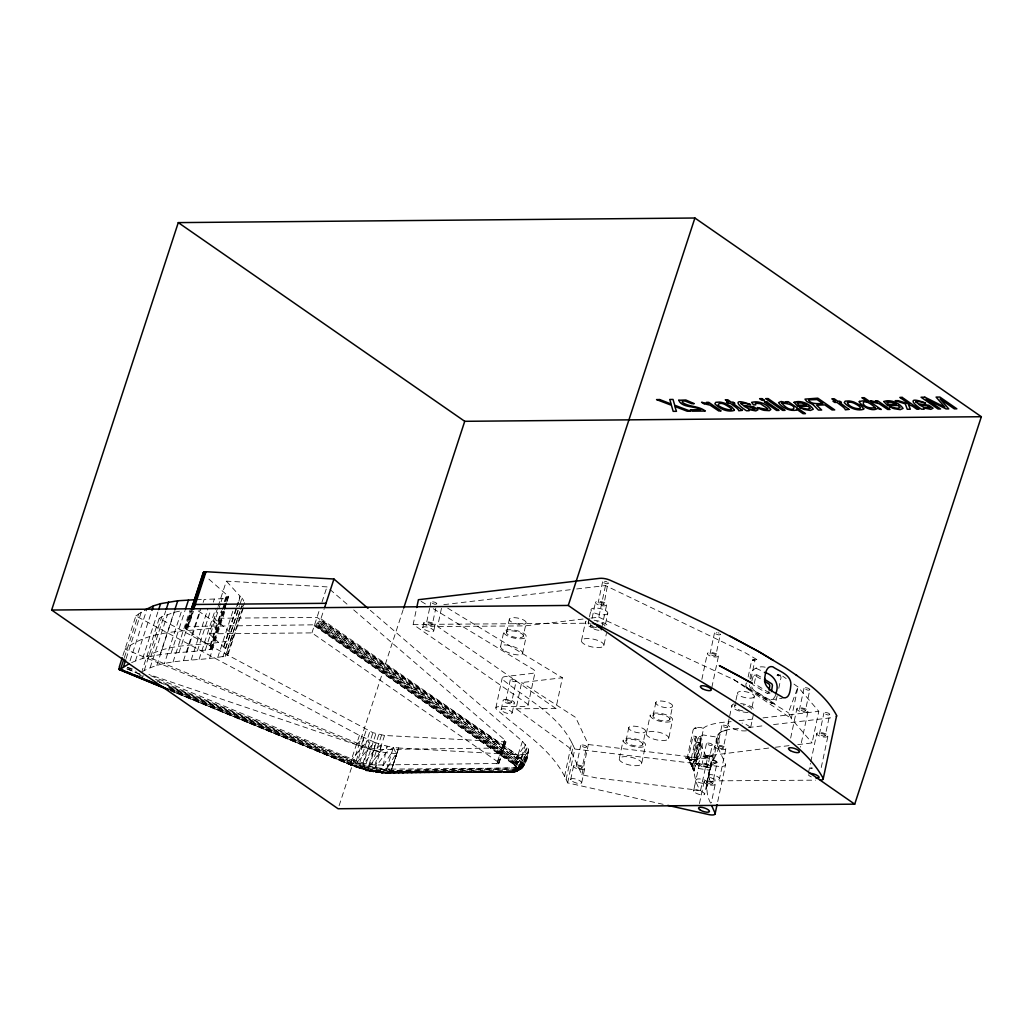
<?xml version="1.0" encoding="UTF-8"?>
<svg xmlns="http://www.w3.org/2000/svg" width="1033" height="1033" viewBox="0 0 1033 1033"><rect width="100%" height="100%" fill="white"/><g stroke="black" fill="none" stroke-linecap="round" stroke-linejoin="round"><path stroke-width="0.75" stroke-dasharray="5 3.75" d="M700.361 740.958L699.948 742.74M774.53 703.396L771.289 703.176L746.846 687.591L748.512 688.985M576.672 588.965L605.493 585.569L745.826 653.088L756.866 659.571L752.566 660.242L753.147 659.932L754.658 660.01L752.812 660.087L751.43 661.636L747.221 681.302M778.508 674.588C778.662 676.964 777.255 674.278 778.624 674.575C780.018 676.525 778.972 675.065 778.12 674.769C776.041 675.246 780.806 674.781 777.617 674.923C775.073 674.911 780.896 676.421 778.624 674.575C779.256 676.46 777.965 674.446 777.32 674.769M131.63 662.618C156.654 651.268 185.01 653.721 211.455 649.137L211.842 648.078L210.409 646.309L185.695 628.8L185.32 627.509L190.588 611.394M141.728 671.954C167.63 656.975 199.227 662.385 227.144 655.503L228.306 652.352L227.325 650.338L209.157 633.81L217.627 607.895M185.32 627.509L188.122 626.45L315.827 624.797L511.761 761.747C519.405 764.433 517.985 773.756 509.463 771.896L387.233 773.175L375.457 772.103L351.414 764.898L170.187 690.483M169.851 690.47L350.962 765.091L366.792 770.308L381.965 772.968L509.463 771.896C523.77 774.673 526.468 759.32 528.534 749.196L522.466 741.307L369.22 609.393M224.51 609.832L228.267 596.17L206.264 576.814M700.167 739.111L700.193 738.014L700.09 740.777M432.272 624.797L431.51 623.816A3.022 1.033 12 0 0 427.882 622.925A3.022 1.033 12 0 0 426.461 623.842L430.102 625.288A3.022 1.033 12 0 0 432.259 624.836L435.784 608.243M511.658 702.272L510.806 701.226A3.022 1.033 12 0 0 507.268 700.4A3.022 1.033 12 0 0 505.847 701.304L509.489 702.75A3.022 1.033 12 0 0 511.645 702.298L516.126 681.199L515.273 680.153A3.022 1.033 12 0 0 511.735 679.327A3.022 1.033 12 0 0 510.328 680.23L513.956 681.677A3.022 1.033 12 0 0 516.113 681.225L516.126 681.199M582.096 767.932L581.243 766.886A3.009 1.033 12 0 0 577.705 766.06A3.009 1.033 12 0 0 576.285 766.964L579.926 768.41A3.009 1.033 12 0 0 582.083 767.958L586.563 746.846L585.814 745.865A3.009 1.033 12 0 0 582.173 744.987A3.009 1.033 12 0 0 580.766 745.891L584.394 747.337A3.009 1.033 12 0 0 586.55 746.885L586.563 746.846M603.982 604.305L603.13 603.259A3.022 1.033 12 0 0 599.592 602.433A3.022 1.033 12 0 0 598.172 603.337L601.813 604.783A3.022 1.033 12 0 0 603.969 604.331L608.037 582.457M707.825 766.021L706.972 764.975A3.022 1.033 12 0 0 703.434 764.149A3.022 1.033 12 0 0 702.014 765.053L705.655 766.499A3.022 1.033 12 0 0 707.812 766.047L712.292 744.935L711.53 743.954A3.022 1.033 12 0 0 707.902 743.076A3.022 1.033 12 0 0 706.495 743.98L710.123 745.426A3.022 1.033 12 0 0 712.279 744.974L712.292 744.935M715.856 655.413L715.004 654.367A3.022 1.033 12 0 0 711.466 653.54A3.022 1.033 12 0 0 710.058 654.457L713.687 655.903A3.022 1.033 12 0 0 715.843 655.451L720.337 634.081M712.628 783.621L711.776 782.575A3.009 1.033 12 0 0 708.238 781.749A3.009 1.033 12 0 0 706.83 782.652L710.459 784.099A3.009 1.033 12 0 0 712.615 783.647L717.109 762.535L716.347 761.553A3.009 1.033 12 0 0 712.705 760.675A3.009 1.033 12 0 0 711.298 761.579L714.939 763.025A3.009 1.033 12 0 0 717.083 762.574L717.109 762.535M723.255 748.112L722.493 747.13A3.009 1.033 12 0 0 718.865 746.252A3.009 1.033 12 0 0 717.444 747.156L721.086 748.602A3.009 1.033 12 0 0 723.242 748.15L727.723 727.038L726.87 725.992A3.009 1.033 12 0 0 723.332 725.166A3.009 1.033 12 0 0 721.912 726.083L725.553 727.529A3.009 1.033 12 0 0 727.71 727.077L727.723 727.038M805.391 710.717L804.63 709.723A3.009 1.033 12 0 0 800.988 708.845A3.009 1.033 12 0 0 799.581 709.748L803.222 711.195A3.009 1.033 12 0 0 805.378 710.743L809.859 689.644L809.007 688.598A3.009 1.033 12 0 0 805.469 687.771A3.009 1.033 12 0 0 804.048 688.675L807.69 690.121A3.009 1.033 12 0 0 809.846 689.67L809.859 689.644M825.29 735.509L824.437 734.463A3.022 1.033 12 0 0 820.899 733.637A3.022 1.033 12 0 0 819.492 734.54L823.12 735.987A3.022 1.033 12 0 0 825.277 735.535L829.77 714.436L829.008 713.441A3.022 1.033 12 0 0 825.367 712.563A3.022 1.033 12 0 0 823.96 713.467L827.601 714.913A3.022 1.033 12 0 0 829.744 714.462L829.77 714.436M689.734 759.681C684.388 756.169 695.222 762.599 686.648 758.364C687.965 756.221 694.641 767.015 697.559 756.905M694.473 769.585L694.06 770.915L700.051 743.244M710.601 803.106C699.741 782.911 716.398 762.225 716.153 741.384C715.611 727.878 733.353 729.337 741.939 728.304M198.22 610.865L217.589 624.332L219.022 626.114L218.634 627.16C187.335 632.558 151.502 628.219 125.006 649.163L356.437 744.522L374.23 750.423L374.889 742.391L359.419 735.419L135.865 615.939L122.695 656.213M516.074 708.793L555.883 708.509L562.404 677.751L521.639 682.555L516.074 708.793L569.26 747.634L581.941 774.724L595.912 777.862L700.568 790.477C693.75 782.188 695.661 771.535 690.444 762.793L693.195 768.823M689.605 759.307C685.744 757.163 690.134 761.295 696.048 760.443L694.396 760.017L695.028 761.695C681.845 755.627 692.949 760.068 693.363 768.862L689.385 760.495M693.595 770.114L692.846 768.759L693.956 771.044L687.423 756.969L693.091 730.047C693.35 727.103 704.674 725.631 703.137 730.563L695.545 766.15L692.652 765.789L688.598 757.124L693.078 736.038L695.971 736.387L700.025 745.051L697.133 744.703L693.078 736.038M703.073 728.433C707.721 723.733 723.294 722.002 731.132 721.654M516.216 771.212L522.453 767.751L523.124 760.172L528.534 749.196C528.922 760.908 521.613 774.492 508.417 771.367C518.966 774.918 523.047 764.536 511.761 761.747L314.716 625.185L513.156 763.994L517.391 762.987L520.697 759.604L525.474 744.212L515.415 759.449L510.56 761.915L313.645 625.327M710.614 767.609C713.144 757.615 722.183 748.137 718.18 737.317L703.279 734.98L699.225 736.568C694.718 744.419 693.763 754.529 695.687 763.31L699.16 766.228L710.639 767.416M749.7 684.956L749.635 685.383A2.892 1.963 82.3 0 0 749.726 686.713L751.017 688.688L773.975 703.318A2.905 1.769 85.6 0 0 774.802 703.331L775.473 702.789M369.104 770.502L372.59 771.612L374.411 769.908L380.157 751.779L381.332 744.573L374.889 742.391L368.226 748.731L357.211 762.302L356.023 767.015L373.171 771.38L387.233 773.175L510.573 772.077L518.94 770.411L521.949 768.371L523.408 766.563L525.771 754.219L528.651 751.34L520.761 769.288M695.093 728.136L694.279 728.485L696.436 728.071L694.473 728.2M772.31 703.486L771.561 703.305L773.394 703.383L770.85 702.763L772.684 703.576M693.608 790.929L694.809 785.3L695.17 786.462A5.707 1.808 18.1 0 1 694.809 785.3M422.755 627.677L423.775 622.796M522.569 653.489L526.081 636.883A11.466 3.951 12 0 0 510.741 629.73A11.466 3.951 12 0 0 507.991 636.108A11.466 3.951 12 0 0 526.081 636.883M590.398 626.243L590.979 623.532M694.731 785.635L699.315 764.007M663.147 804.32L567.634 782.872C554.256 750.384 522.375 732.113 497.093 709.878A8.587 2.725 18.1 0 1 498.732 706.675L525.164 706.482A8.6 2.737 18.1 0 0 527.489 703.951L413.161 624.449L416.777 607.443M429.599 608.398L426.409 623.416M429.909 606.888L430.877 602.342M555.883 708.509L437.592 626.514L441.543 607.921M506.583 632.261L509.372 619.09M495.84 707.902L502.141 678.216M501.16 709.697L503.148 700.271M510.276 679.817L505.796 700.89M523.292 636.225A8.6 2.957 12 0 0 511.787 630.853A8.6 2.957 12 0 0 509.734 635.644A8.6 2.957 12 0 0 523.292 636.225L526.094 623.041A8.6 2.957 12 0 0 514.589 617.682A8.6 2.957 12 0 0 512.523 622.473A8.6 2.957 12 0 0 526.094 623.041M528.044 705.281L535.146 671.812M581.54 640.408L585.453 621.969M588.242 622.628L589.172 618.238M589.481 616.778L591.031 609.457M592.116 618.108L595.473 602.291M602.601 581.837L598.12 602.923M564.56 776.377L571.74 742.533C557.239 714.152 527.282 699.406 503.394 680.153A8.6 2.957 12 0 1 505.111 676.589L532.189 673.4A8.613 2.957 12 0 0 533.144 669.319L432.065 607.998M590.928 618.108L598.791 617.192L605.493 585.569M566.084 779.631L573.263 745.787L571.74 742.533M567.634 782.872L574.813 749.028L573.263 745.787M606.616 604.938A5.733 1.976 12 0 1 597.578 604.55A5.733 1.976 12 0 1 598.946 601.361A5.733 1.976 12 0 1 606.616 604.938L601.722 627.909M570.694 779.515L573.573 765.918M607.74 613.421A8.6 2.957 12 0 1 594.182 612.84A8.6 2.957 12 0 1 596.235 608.05A8.6 2.957 12 0 1 607.74 613.421L604.951 626.592A8.6 2.957 12 0 0 596.764 621.621M576.233 766.551L580.714 745.464M603.827 645.69A11.466 3.951 12 0 0 588.487 638.536A11.466 3.951 12 0 0 585.737 644.928A11.466 3.951 12 0 0 603.827 645.69L606.436 633.397M581.941 774.724L588.345 744.535L575.665 717.444L521.639 682.555M619.309 758.519L623.222 740.08M626.011 740.738L628.8 727.568M642.72 744.703A8.6 2.957 12 0 0 631.215 739.331A8.6 2.957 12 0 0 629.162 744.122A8.6 2.957 12 0 0 642.72 744.703L645.509 731.532A8.6 2.957 12 0 0 634.017 726.16A8.6 2.957 12 0 0 631.951 730.951A8.6 2.957 12 0 0 645.509 731.532M646.361 733.365L650.274 714.926M641.596 763.8A11.466 3.951 12 0 0 626.256 756.647A11.466 3.951 12 0 0 623.506 763.038A11.466 3.951 12 0 0 641.596 763.8L645.509 745.361A11.466 3.951 12 0 0 630.169 738.208A11.466 3.951 12 0 0 627.418 744.599A11.466 3.951 12 0 0 645.509 745.361M653.063 715.585L655.852 702.414M669.771 719.549A8.6 2.957 12 0 0 658.266 714.177A8.6 2.957 12 0 0 656.213 718.968A8.6 2.957 12 0 0 669.771 719.549L672.56 706.378A8.6 2.957 12 0 0 661.055 701.007A8.6 2.957 12 0 0 659.002 705.797A8.6 2.957 12 0 0 672.56 706.378M668.648 738.647A11.466 3.951 12 0 0 653.308 731.493A11.466 3.951 12 0 0 650.558 737.885A11.466 3.951 12 0 0 668.648 738.647L672.56 720.208A11.466 3.951 12 0 0 657.22 713.054A11.466 3.951 12 0 0 654.47 719.446A11.466 3.951 12 0 0 672.56 720.208M701.859 679.378L707.36 653.411M710.007 654.031L714.474 632.958M695.545 766.15L691.503 757.473L695.971 736.387M692.652 765.789L697.133 744.703M718.49 656.058A5.733 1.976 12 0 1 709.451 655.671A5.733 1.976 12 0 1 710.833 652.482A5.733 1.976 12 0 1 718.49 656.058L711.66 688.223M706.443 743.553L701.962 764.64M700.568 790.477L707.282 758.868L700.916 745.271L700.167 738.543M699.444 803.571L704.106 781.619M708.522 775.538L714.746 746.11M710.446 766.654A5.733 1.976 12 0 1 701.407 766.266A5.733 1.976 12 0 1 702.789 763.077A5.733 1.976 12 0 1 710.446 766.654L704.635 794.028M721.86 725.657L717.393 746.73M715.236 784.267A5.733 1.976 12 0 1 706.198 783.879A5.733 1.976 12 0 1 707.579 780.69A5.733 1.976 12 0 1 715.236 784.267L711.285 802.873M728.033 723.746L729.337 717.599M729.672 716.063L731.945 705.307M734.734 705.965L735.664 701.575M735.974 700.116L737.536 692.794M725.889 748.757A5.733 1.976 12 0 1 716.85 748.37A5.733 1.976 12 0 1 718.219 745.18A5.733 1.976 12 0 1 725.889 748.757L719.536 778.637M717.715 801.595L725.54 764.717M746.898 682.787C743.76 684.091 748.705 690.612 746.833 688.133M750.139 678.952C749.48 670.249 756.892 665.394 765.182 667.189M750.952 679.03L754.839 660.849A2.892 1.963 82.3 0 1 755.407 659.906L756.246 659.493M751.804 681.057L753.341 675.724A2.944 1.937 83.3 0 1 754.477 675.272L763.129 680.373M754.245 696.759A8.6 2.957 12 0 1 740.674 696.177A8.6 2.957 12 0 1 742.74 691.387A8.6 2.957 12 0 1 754.245 696.759L751.443 709.929A8.6 2.957 12 0 0 743.269 704.958M753.574 713.661L750.32 729.027A11.466 3.951 12 0 0 742.094 723.048M777.203 695.738L775.512 702.737M778.779 688.327L781.038 677.532L780.122 674.407L786.165 678.578M790.658 738.079L796.882 708.715M803.997 688.262L799.529 709.335M808.026 711.363A5.733 1.976 12 0 1 798.987 710.975A5.733 1.976 12 0 1 800.355 707.786A5.733 1.976 12 0 1 808.026 711.363L800.433 747.117M797.747 744.625L812.08 742.934L818.795 711.324L797.98 686.945L792.724 683.226M808.465 772.723L810.453 763.361M810.789 761.799L816.78 733.507M819.44 734.127L823.908 713.054M827.924 736.155A5.733 1.976 12 0 1 818.885 735.767A5.733 1.976 12 0 1 820.254 732.578A5.733 1.976 12 0 1 827.924 736.155L820.744 769.908M500.592 646.619L503.794 631.602M512.187 712.783L514.292 702.918A5.733 1.976 12 0 0 506.622 699.341A5.733 1.976 12 0 0 505.253 702.53A5.733 1.976 12 0 0 514.292 702.918M581.721 782.614L584.717 768.552A5.733 1.976 12 0 0 577.047 764.975A5.733 1.976 12 0 0 575.678 768.178A5.733 1.976 12 0 0 584.717 768.552M433.77 630.776L434.919 625.443A5.733 1.976 12 0 0 427.249 621.866A5.733 1.976 12 0 0 425.88 625.055A5.733 1.976 12 0 0 434.919 625.443M716.153 741.384L717.483 736.684M359.419 735.419L351.272 760.03L350.639 764.949L361.55 768.836L388.331 772.994L391.675 769.107L398.661 747.995L519.289 754.891L525.771 754.219C524.829 763.516 520.516 774.079 509.463 771.896M150.663 675.659L356.204 760.817L366.031 763.968L374.889 765.014L498.926 763.464L497.506 761.618L311.927 632.893L209.157 633.81M168.611 687.035L350.858 761.424L374.979 768.746L391.094 770.476L518.708 767.739L523.524 765.815L527.721 753.031C527.54 760.985 521.226 774.13 511.542 771.109L515.196 769.249L515.532 767.751L514.55 763.981L510.56 761.915M353.738 609.935L504.62 739.822L505.963 741.939L384.547 735.47L372.913 732.694L159.224 618.405L142.18 670.546M574.813 749.028L718.761 766.383A8.354 2.879 12 0 0 722.713 766.421L724.804 765.789A8.703 2.996 12 0 0 725.398 764.11C722.261 754.645 710.717 740.222 721.06 731.764M689.824 759.513C686.971 757.525 690.251 760.288 696.307 760.03L702.957 756.388L718.426 762.005C714.281 762.728 710.02 765.518 710.045 770.205L694.744 767.984L694.189 770.721L694.383 769.972M768.939 691.451L768.229 692.885A2.944 1.937 83.3 0 1 767.093 693.337L752.528 684.492M775.654 694.434C775.292 697.921 771.38 701.239 768.048 698.954L753.406 689.967L750.242 684.388M156.939 681.031L351.272 760.03C364.12 765.143 377.755 768.926 391.675 769.107L398.661 747.995L393.379 747.414L386.729 768.939L383.772 772.232L381.965 772.968L374.863 771.612M391.675 769.107L398.661 747.995L391.675 769.107L515.002 768.01L518.101 769.107L522.879 767.196L521.588 767.003M518.708 767.739L520.968 768.358L516.216 771.109L512.717 771.367L372.061 771.496C386.213 776.945 383.191 753.883 387.556 746.265L393.379 747.414L396.13 753.599L386.729 768.939L391.094 770.476L518.101 769.107L522.93 754.839M706.314 789.264C706.572 783.673 711.595 780.147 716.928 780.845L815.579 780.147M520.064 769.52L513.646 770.515L390.319 771.612L385.296 770.231L377.549 771.47L366.792 770.308L368.975 767.403L374.191 750.423L385.864 752.773L396.737 753.599M690.031 759.539L687.991 758.351L688.895 759.358M124.386 657.53L138.59 614.054L144.801 610.012M126.142 658.55L141.301 612.143M130.042 660.849L147.125 608.592M135.452 660.875L151.464 611.885M142.709 658.408L158.165 611.11M144.233 670.417L161.729 616.895L174.215 612.285L181.653 610.723L164.389 663.56M150.844 656.368L165.732 610.813M150.121 667.731L167.578 614.338M160.102 654.715L174.254 611.433M156.835 665.446L174.215 612.285M171.039 653.334L185.062 610.438M173.04 662.011L190.175 609.599M185.32 628.116L191.066 610.529M185.695 628.8L191.634 610.555M187.18 626.502L192.448 610.387M186.366 629.523L192.59 610.477M179.019 652.559L192.461 611.446M188.122 626.45L193.391 610.335M187.27 630.22L193.494 611.174M183.487 660.694L200.428 608.837M186.999 651.888L200.66 610.103M203.139 602.484L204.147 599.437L226.614 598.494L228.525 597.565M191.182 659.945L207.982 608.54M197.355 650.984L210.396 611.097M213.327 602.136L214.296 599.14M199.085 659.274L215.742 608.321M218.105 606.397L226.369 581.14L326.957 586.886L348.87 605.751M205.296 650.17L220.649 603.182M221.127 601.71L222.095 598.766M209.88 645.909L221.398 610.658M224.303 601.8L226.705 594.414M210.409 646.309L221.927 611.084M222.405 609.612L227.221 594.879M209.893 649.641L225.259 602.704M225.659 601.413L227.66 595.357M210.784 649.46L228.267 596.17M211.455 649.137L226.653 602.639M227.131 601.296L228.564 596.919M211.817 648.672L224.006 611.368M209.57 658.37L226.033 608.011M217.705 657.53L234.013 607.636M223.567 646.71L236.105 608.36M236.596 606.836L240.082 596.183L226.369 581.14M223.954 646.994L238.468 602.601M238.959 601.09L240.082 596.183M225.556 648.362L239.514 605.674M240.005 604.163L241.98 598.12L240.457 596.519M222.896 656.923L239.114 607.314M225.155 656.471L239.888 611.407M227.325 650.338L240.224 610.89M240.715 609.393L243.646 600.405L241.98 598.12M227.144 655.503L244.537 602.665M228.241 654.109L244.421 604.589M311.927 632.893L319.494 609.754M321.973 602.136L326.957 586.886M513.75 771.845C518.204 771.264 522.892 768.707 524.441 764.252L524.312 762.341L522.93 762.225L519.431 765.376L516.371 766.099L515.996 763.632L513.014 761.256L315.827 624.797L320.462 620.007L324.168 608.941M339.108 805.675L403.167 609.664M356.204 760.817L366.379 729.66M359.858 762.212L369.917 731.416M362.945 763.18L372.913 732.694M366.031 763.968L375.896 733.753M369.001 764.549L378.801 734.579M371.79 764.885L381.513 735.134M374.889 765.014L384.547 735.47M497.506 761.618L504.62 739.822M496.976 763.929L504.039 742.314M498.216 763.826L505.615 740.79M498.668 763.684L505.925 741.229M498.926 763.464L506.041 741.617M522.466 741.307L517.856 755.407L524.312 762.341M519.289 754.891L514.421 769.378L511.671 771.896L386.135 772.994L377.11 772.348L382.881 772.774M598.791 617.192L733.727 679.559L791.278 718.555L788.373 712.718L797.98 686.945L791.278 718.555L812.08 742.934M700.374 740.622L700.309 741.668M711.246 761.153L706.779 782.239M608.45 583.219L608.437 583.258A3.022 1.033 12 0 1 606.281 583.71L602.652 582.263A3.022 1.033 12 0 1 603.698 581.372A3.022 1.033 12 0 1 606.9 581.863M720.311 634.378L720.324 634.339A3.022 1.033 12 0 1 718.167 634.83L714.526 633.384A3.022 1.033 12 0 1 716.67 632.506M747.802 688.882L746.691 687.901L748.15 688.959M777.604 675.298L777.655 674.575L778.882 674.846M777.862 674.678L777.139 675.556L777.991 674.73M350.639 764.949C360.414 768.087 371.157 772.865 381.293 768.358L391.223 753.38M169.709 689.618L356.14 767.08L361.757 768.5L375.495 767.39L385.864 752.773L393.379 747.414M374.979 768.746L367.968 769.495L350.471 764.485L362.428 766.899L369.452 766.021L380.157 751.779L387.556 746.265L381.332 744.573L374.23 750.423L368.161 748.744L148.907 674.472M320.94 618.819L517.856 755.407L320.462 620.007L517.262 756.853L520.697 759.604L523.666 763.736L520.219 768.487L513.84 770.386L514.77 771.083L519.379 769.908L523.796 765.634M374.191 750.423L363.319 764.317C355.998 776.532 384.521 767.235 389.376 772.464L511.671 771.896M155.518 679.352L351.272 760.03L368.394 739.757L368.226 748.731L363.319 764.317L364.894 766.305L363.409 769.391L361.447 768.823M753.328 660.022C751.365 660.952 756.556 659.364 752.812 660.087C755.213 660.307 754.71 659.88 753.147 659.932M747.982 688.507L746.743 687.681L748.15 688.791M356.437 744.522L363.836 737.665L362.247 746.756L357.211 762.302L362.854 765.698L350.445 763.71L169.838 689.566M753.974 660.216L752.902 660.152L754.374 659.867M135.865 615.939L138.59 614.054M159.224 618.405L161.729 616.895M524.441 764.252L520.258 767.532L515.532 767.751L517.068 768.862L520.219 768.487L521.678 766.809L519.806 760.921L516.435 758.222L319.817 621.156L517.262 756.853L520.955 757.835L527.372 746.691L523.124 760.172L516.435 758.222L318.977 622.318L515.415 759.449L520.813 764.562L519.857 769.34L516.332 770.127L515.196 769.249L522.724 764.975L520.697 759.604M517.107 768.023L520.09 766.757L518.682 762.07L514.253 760.482L316.937 624.177L513.014 761.256L517.391 762.987L519.431 765.376L518.553 767.209L515.532 767.751M372.59 771.612L369.44 770.941L371.996 768.126L369.452 766.021M241.335 606.965L243.31 606.035M771.974 703.408L771.315 702.995L772.206 703.357M689.682 759.552L689.101 759.152M350.962 765.091L170.51 690.341M689.011 759.281L689.54 758.145L689.605 759.216M515.196 769.249L518.669 768.849L521.51 766.008L522.001 763.49L519.806 760.921L515.415 759.449L317.996 623.338L514.253 760.482L517.391 762.987L517.92 765.905L516.965 767.325L513.156 763.994M695.545 728.045L695.325 727.916M697.43 758.054L699.289 755.317L700.232 750.862L700.335 744.315L699.483 742.443C692.588 741.1 694.008 752.954 694.499 757.202L697.43 758.054L696.41 752.127L697.598 745.167L699.483 742.443L698.528 742.327M721.434 731.584L727.723 729.969M380.764 769.727L378.246 770.592L371.454 769.288L350.574 762.677L168.418 688.094M699.225 736.568L700.309 736.206L701.859 739.512A14.204 3.357 -83.1 0 1 700.968 755.614A14.204 3.357 -83.1 0 1 696.591 764.343M695.002 757.77L696.268 756.621L697.843 750.552L697.934 743.98L697.068 742.133M513.646 770.515L518.101 769.107L517.262 770.244L512.717 771.367L381.074 772.787L388.331 772.994M702.957 756.388L769.056 748.008M706.998 757.189L703.55 756.427L710.084 754.955L712.46 756.453L705.345 757.409L703.331 756.466L707.424 757.137M443.803 604.641L570.268 589.727M583.064 619.038L524.867 625.895L437.592 626.514M754.18 675.272L756.853 674.962M767.39 693.324L770.076 693.014M770.902 699.703L782.11 698.373M739.099 720.711L755.033 718.839M763.013 717.896L818.795 711.324M748.266 727.555L764.071 725.683M773.562 724.572L833.631 717.483M775.421 747.246L791.368 745.374M510.573 772.077L515.028 771.651M196.309 599.669L204.147 599.437M368.975 767.403L362.054 767.842L350.445 763.71L169.554 688.804M390.319 771.612L514.421 769.378M413.161 624.449L589.998 623.196M516.745 769.624L521.252 768.694L523.666 763.736M756.027 668.274L763.013 671.515M389.376 772.464L372.061 771.496M514.847 765.97L516.371 766.099M696.165 760.262L685.408 757.873L696.307 760.03L690.625 759.41M588.345 744.535L707.282 758.868M688.598 757.124L691.503 757.473M703.628 756.414L708.418 756.995M386.135 772.994L387.233 773.175M377.846 772.503L375.457 772.103L377.549 771.47L378.866 769.443L375.495 767.39M711.53 756.569L706.314 755.536L710.381 756.724M374.23 750.423L380.157 751.779M366.792 770.308L369.866 771.044M367.115 770.386L363.164 768.978M127.55 667.253L133.644 669.319M140.501 674.355L125.548 668.274L143.29 675.647M138.732 674.846L143.213 676.667M127.343 667.731L136.24 671.398M159.599 682.387L350.858 761.424M169.722 687.784L350.574 762.677L356.772 763.697L351.272 760.03M381.293 768.358L385.296 770.231M769.456 692.936L755.2 684.182A2.944 1.937 83.3 0 1 754.49 682.593L756.014 675.401A2.944 1.937 83.3 0 1 757.163 674.949L763.129 678.423M693.879 770.489L693.505 770.218M733.727 679.559L788.373 712.718M447.663 608.14L562.404 677.751M421.141 601.361L426.603 604.679M748.099 688.83L747.337 688.572M692.51 767.945L693.04 768.797M747.802 688.546L747.388 687.423L747.492 688.249M778.249 674.794L778.947 675.944L778.65 674.846M778.52 674.846L778.65 675.918L778.107 674.497M716.747 738.595L717.096 742.779M598.946 630.285A5.759 1.834 18.1 0 1 591.509 627.677A5.759 1.834 18.1 0 1 592.374 625.314M811.318 776.906A5.759 1.834 18.1 0 1 808.31 774.763M746.472 730.809A11.466 3.951 12 0 1 730.602 727.4A11.466 3.951 12 0 1 731.893 721.964M717.935 632.725A3.022 1.033 12 0 1 719.175 633.152M593.678 627.961A11.466 3.951 12 0 1 586.15 621.169M594.13 620.226A11.466 3.951 12 0 1 607.74 627.251M742.921 710.924A8.6 2.957 12 0 1 735.535 707.889A8.6 2.957 12 0 1 736.245 704.906M740.622 703.563A11.466 3.951 12 0 1 751.662 706.934A11.466 3.951 12 0 1 753.522 711.388M748.112 712.486A11.466 3.951 12 0 1 734.515 708.961A11.466 3.951 12 0 1 733.959 703.899M596.415 627.599A8.6 2.957 12 0 1 588.771 622.021M233.368 636.845L232.218 639.995C204.302 646.878 172.705 641.467 146.789 656.446L368.019 747.672L379.963 749.506L504.001 747.957L502.567 746.097L317.002 617.372L214.218 618.289L230.63 632.842L233.368 636.845M436.752 603.504L436.727 603.763A3.022 1.033 12 0 1 434.57 604.215L430.929 602.768A3.022 1.033 12 0 1 432.349 601.852A3.022 1.033 12 0 1 435.887 602.678L436.752 603.504M699.328 744.677L698.437 744.638L699.315 744.741M752.941 660.345L753.767 659.997L752.941 660.345M812.222 768.126L810.337 768.139A5.772 1.834 18.1 0 1 812.222 768.126M709.309 779.67L708.974 774.918L709.309 779.67M572.618 781.477A5.759 1.834 18.1 0 0 581.605 783.001A5.759 1.834 18.1 0 0 574.413 778.753A5.759 1.834 18.1 0 0 572.618 781.477M710.433 777.5A5.759 1.834 18.1 0 0 719.433 779.024A5.759 1.834 18.1 0 0 712.228 774.763A5.759 1.834 18.1 0 0 710.433 777.5M695.519 792.892A5.759 1.834 18.1 0 0 704.519 794.416A5.759 1.834 18.1 0 0 697.314 790.155A5.759 1.834 18.1 0 0 695.519 792.892M698.063 782.071A5.733 1.976 12 0 0 707.101 782.459A5.733 1.976 12 0 0 699.431 778.882A5.733 1.976 12 0 0 698.063 782.071M424.666 629.639A5.759 1.834 18.1 0 0 433.666 631.163A5.759 1.834 18.1 0 0 426.461 626.915A5.759 1.834 18.1 0 0 424.666 629.639M505.137 651.126A11.505 3.654 18.1 0 0 522.556 653.476A11.505 3.654 18.1 0 0 507.151 645.121A11.505 3.654 18.1 0 0 505.137 651.126M503.071 711.66A5.759 1.834 18.1 0 0 512.071 713.183A5.759 1.834 18.1 0 0 504.866 708.922A5.759 1.834 18.1 0 0 503.071 711.66"/><path stroke-width="1.5" d="M368.006 608.347L333.943 579.022L206.006 571.714L203.604 572.166L203.566 574.128M416.777 607.443L418.417 599.708L599.502 578.364A8.613 2.957 12 0 1 609.767 580.081L672.38 607.946L716.967 629.381L759.126 651.81L785.377 667.692C804.526 680.695 825.173 694.189 836.433 715.081A8.626 2.97 12 0 1 836.317 716.463M715.068 814.03L717.044 804.707M769.211 690.147L769.766 685.692A2.944 1.937 83.3 0 0 769.043 684.104L764.472 681.186M775.938 693.078C779.915 684.066 773.562 674.665 764.381 672.341M836.601 715.804L823.133 779.205M773.343 660.397L759.126 651.81M771.496 691.568L772.439 685.37A2.944 1.937 83.3 0 0 771.728 683.794L764.472 679.236M796.805 675.401L796.12 674.923M51.65 610.038L178.283 222.612L694.899 218.015L981.35 416.725L854.717 804.152L338.101 808.749L51.65 610.038L568.266 605.454L854.717 804.152M122.23 657.621L119.312 666.918L119.376 669.668L168.366 689.85M119.376 669.668L120.551 669.242L123.908 658.989M120.551 669.242L123.263 667.344L125.664 660.01M151.954 610.387L153.413 605.88L160.593 603.659L177.741 600.767L194.746 599.734M158.656 609.612L160.593 603.659M166.21 609.341L168.624 601.981M174.758 609.909L177.741 600.767M185.553 608.954L188.484 599.979M191.544 608.463L203.23 572.682M191.428 609.431L203.604 572.166M192.112 609.096L204.289 571.843M192.926 608.928L205.231 571.714M193.868 608.863L206.006 571.714M324.633 607.533L333.943 579.022M403.671 608.14L464.734 421.309L981.35 416.725M568.266 605.454L694.899 218.015M144.801 610.012L153.413 605.88M123.263 667.344L129.086 663.78M326.015 603.311L195.302 604.473L192.861 605.041L192.512 606.139M720.918 403.322C707.992 405.349 746.73 416.493 724.469 404.252A4.519 1.433 18.1 0 0 720.918 403.322M667.835 805.378L708.548 814.52A8.458 2.686 18.1 0 0 713.519 814.882L714.526 814.559A8.677 2.763 18.1 0 0 715.017 813.061L711.763 805.792M735.367 638.898L758.971 651.746M123.573 670.572L119.092 668.738L163.743 687.139M126.555 671.799L131.036 673.632M134.019 674.859L142.98 678.539M147.461 680.373L153.426 682.826M119.169 669.332L166.92 688.972M120.099 669.565L167.54 689.114M730.124 636.134L735.651 638.975M178.283 222.612L464.734 421.309M820.344 780.109A8.613 2.737 18.1 0 0 823.056 778.133C808.981 752.67 783.724 736.129 760.856 719.291C709.606 684.311 654.832 654.896 600.044 625.908A8.69 2.763 18.1 0 0 593.11 623.519M596.997 626.243A5.759 1.834 18.1 0 1 601.309 629.73M809.265 773.42A5.759 1.834 18.1 0 1 817.878 775.86A5.759 1.834 18.1 0 1 816.096 778.275M764.717 678.513C763.619 689.36 776.222 692.769 783.208 697.74C790 699.199 790.335 689.153 790.878 684.711C791.317 674.588 779.334 671.45 772.813 666.801C766.37 665.007 765.117 674.265 764.717 678.513M794.08 402.328L797.786 406.369L808.271 406.266L810.259 408.371L807.457 409.145L799.619 407.493L804.307 409.481L810.414 410.437L813.268 409.223C809.64 403.696 800.433 399.823 794.08 402.328M883.886 401.527L887.579 405.569L898.077 405.465L900.066 407.57L897.251 408.345L889.413 406.705L894.113 408.681L900.221 409.636L903.074 408.435C899.446 402.896 890.226 399.022 883.886 401.527M740.764 403.425L743.205 405.323L753.832 406.847L758.028 409.752L755.807 410.902L748.615 409.52L749.183 410.721L746.433 410.734C736.891 404.794 732.229 397.589 750.604 404.626L744.612 403.206L740.764 403.425M915.806 401.863L918.247 403.774L928.874 405.285L933.07 408.203L930.849 409.339L923.657 407.97L924.225 409.171L921.475 409.171C911.932 403.232 907.271 396.039 925.645 403.077L919.654 401.656L915.806 401.863M742.391 410.346L738.815 410.76C738.466 408.887 735.677 407.312 730.447 403.348L728.162 403.374L726.47 402.199L728.756 402.173L725.308 399.784L727.736 399.758L731.183 402.147L733.12 402.134L734.825 403.309L732.875 403.322L742.391 410.346M848.932 409.391L845.356 409.817C845.007 407.945 842.218 406.369 836.988 402.405L834.703 402.418L833.011 401.243L835.297 401.23L831.849 398.828L834.277 398.815L837.724 401.204L839.661 401.191L841.366 402.366L839.416 402.379L848.932 409.391M751.792 402.431L753.457 404.871L755.794 404.846L755.304 403.128L760.365 403.709L767.751 408.616A4.08 1.291 18.1 0 1 766.99 409.455L757.279 407.531L760.107 408.991A6.792 2.156 18.1 0 0 764.239 410.333L769.34 410.656L770.838 409.481C766.964 404.058 758.299 400.326 751.792 402.431M781.878 403.128C792.634 416.544 802.499 404.239 781.878 403.128M796.74 409.275L796.495 410.114C790.077 411.418 782.201 407.906 778.572 402.65L781.09 401.501L787.533 402.844L785.893 401.708L788.231 401.682L805.456 413.626L803.041 413.652L796.74 409.275M813.036 404.574L818.394 410.049L821.648 410.024L816.638 405.181L824.773 404.897L832.043 409.933L834.703 409.907L817.762 398.157L804.978 399.125L806.76 401.463L813.036 404.574M875.325 407.725C859.12 410.075 859.391 393.224 875.325 407.725M734.373 409.907L734.179 410.437C727.503 412.529 719.446 408.771 714.888 403.787L715.766 402.315L719.51 402.082A8.161 2.595 18.1 0 1 724.688 403.257L731.48 406.679L734.373 409.907M863.756 408.758L863.562 409.288C856.874 411.379 848.829 407.622 844.271 402.638L845.149 401.166L848.881 400.933A8.161 2.595 18.1 0 1 854.071 402.108L860.863 405.53L863.756 408.758M859.379 401.411L859.172 401.902C862.49 406.782 872.717 412.141 877.404 408.422L881.201 409.494L864.208 397.705L861.871 397.718L868.017 401.992L863.278 400.83L859.379 401.411M678.797 400.262C681.883 407.958 694.344 405.685 700.71 409.727L690.264 409.817L692.213 411.173L705.358 411.057C698.618 405.672 688.959 407.273 682.206 402.25L682.503 401.101L685.034 400.998L691.787 403.696L694.241 403.671L685.835 400.003L678.797 400.262M847.486 402.431C848.777 409.649 871.168 411.534 853.839 403.102A4.519 1.433 18.1 0 0 850.301 402.173L847.486 402.431M797.321 402.909L798.599 405.194L806.566 405.13L801.698 403.012L797.321 402.909M887.127 402.108L888.406 404.394L896.36 404.329L891.505 402.211L887.127 402.108M808.736 399.861C810.13 404.613 818.949 403.554 822.862 403.567L817.077 399.551L808.736 399.861M754.774 409.3L749.157 409.016L744.083 406.292L752.076 407.338L754.774 409.3M929.816 407.751L924.199 407.467L919.125 404.742L927.117 405.775L929.816 407.751M704.119 403.748L701.575 402.263L708.612 403.851L706.482 402.366L708.767 402.354L721.111 410.914L718.71 410.94L710.123 405.156L704.119 403.748M873.079 402.237L870.535 400.752L877.572 402.354L875.429 400.869L877.714 400.843L890.072 409.417L887.67 409.442L879.083 403.658L873.079 402.237M659.725 399.564L656.562 399.59L671.411 405.259L673.18 411.341L676.486 411.315L674.807 406.434L687.216 411.224L690.431 411.186L674.704 405.233L673.038 399.448L669.72 399.474L671.179 404.006L659.725 399.564M762.083 398.648L759.629 398.673L761.992 400.3L764.433 400.288L762.083 398.648M768.1 398.596L765.698 398.622L782.64 410.372L785.041 410.346L768.1 398.596M902.171 397.408L899.859 397.421L909.699 404.252L898.271 400.662L895.198 400.688L905.308 403.851L907.245 409.262L910.318 409.236L908.549 404.871L912.165 405.956L916.8 409.184L919.112 409.158L902.171 397.408M924.845 397.201L921.074 397.24L938.016 408.991L940.546 408.965L926.201 399.061L946.099 408.913L948.733 408.9L940.082 398.932L954.311 408.848L956.842 408.823L939.901 397.072L936.092 397.098L944.782 407.092L924.845 397.201M766.731 401.876L764.278 401.902L776.584 410.424L779.024 410.398L766.731 401.876M736.632 674.691L719.317 665.601L752.411 683.42L736.632 674.691M700.387 810.143A5.759 1.834 18.1 0 0 709.387 811.667A5.759 1.834 18.1 0 0 702.182 807.419A5.759 1.834 18.1 0 0 700.387 810.143M702.233 688.585A5.759 1.834 18.1 0 0 711.233 690.109A5.759 1.834 18.1 0 0 704.028 685.847A5.759 1.834 18.1 0 0 702.233 688.585M790.348 750.591A5.759 1.834 18.1 0 0 799.335 752.114A5.759 1.834 18.1 0 0 792.143 747.853A5.759 1.834 18.1 0 0 790.348 750.591"/></g></svg>
